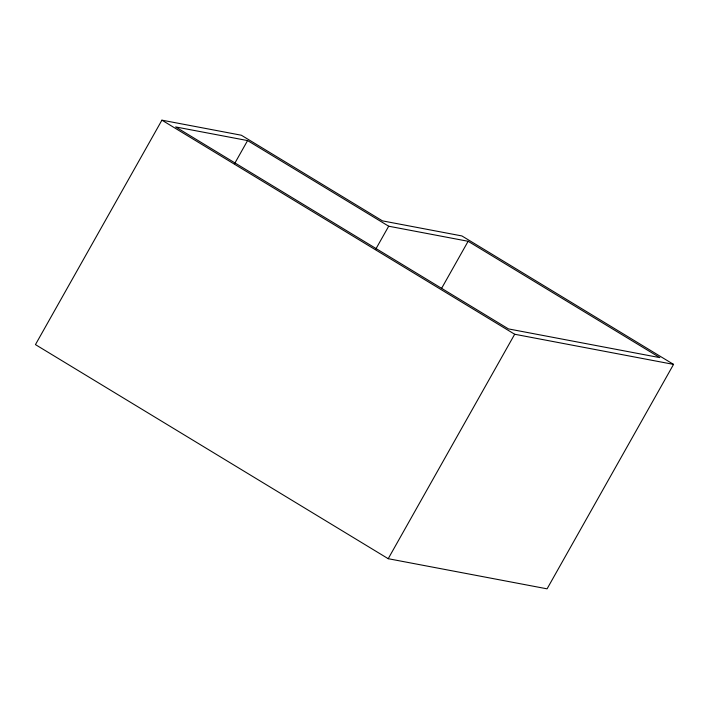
<?xml version="1.0" encoding="UTF-8"?>
<svg xmlns="http://www.w3.org/2000/svg" width="709" height="709" viewBox="0 0 709 709"><rect width="100%" height="100%" fill="white"/><g stroke="black" fill="none" stroke-linecap="round" stroke-linejoin="round"><path stroke-width="1.06" d="M161.918 120.167L35.45 344.609L388.213 558.701L547.082 588.833L673.55 364.391L461.896 235.937L382.461 220.871L241.352 135.233L161.918 120.167L514.681 334.249L673.55 364.391M234.555 163.699L247.583 140.577L388.692 226.215L468.126 241.282L659.831 357.628L508.45 328.905L175.637 126.929L247.583 140.577M375.664 249.329L388.692 226.215M441.53 288.483L468.126 241.282M388.213 558.701L514.681 334.249"/></g></svg>
